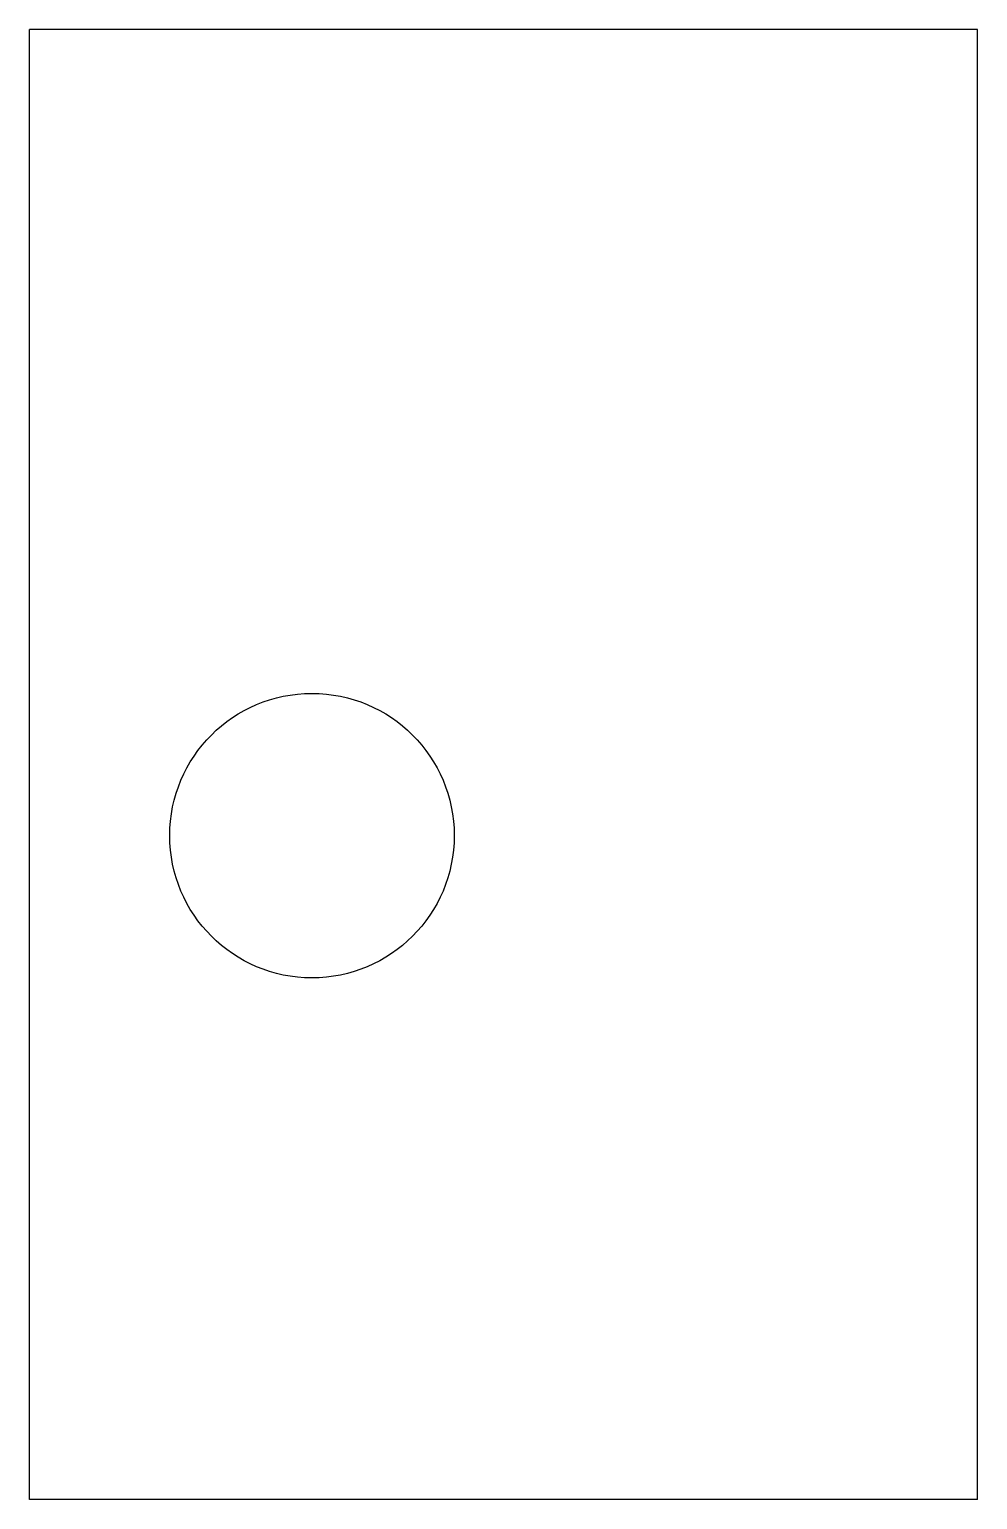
# Model space of a CAD drawing. Extents: x -25 to 25, y -38.8 to 38.8.
import ezdxf

# ---------------------------------------------------------------- set-up
doc = ezdxf.new("R2010")
doc.units = 0
doc.layers.add('MODELSKETCH_VISIBLE', color=7, linetype='CONTINUOUS')

msp = doc.modelspace()

# ---------------------------------------------------------------- linework, layer by layer
at = {"layer": 'MODELSKETCH_VISIBLE'}
for p, q in [((25, 38.75), (-25, 38.75)), ((-25, -38.75), (-25, 38.75)), ((25, -38.75), (25, 38.75)), ((25, -38.75), (-25, -38.75))]:
    msp.add_line(p, q, dxfattribs=at)
msp.add_circle((-10.1, -3.75), 7.5, dxfattribs=at)

doc.saveas('drawing.dxf')
